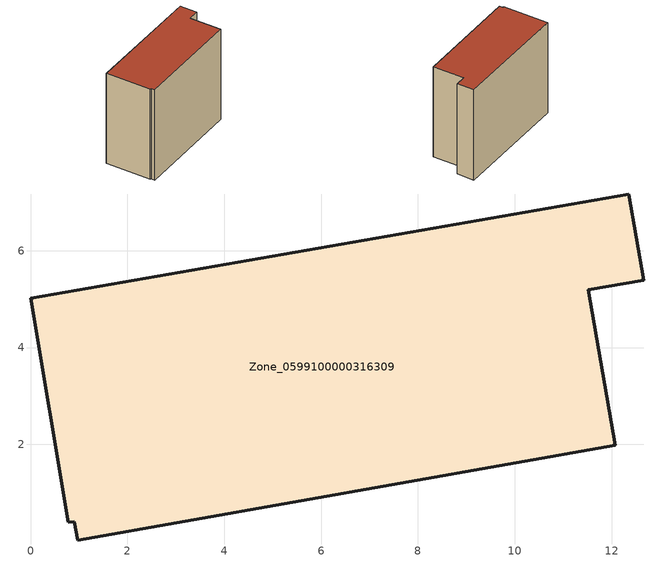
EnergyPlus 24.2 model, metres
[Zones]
Zone_0599100000316309
 floor ground (C_G): 0.91,0.4 0.78,0.4 0,5.02 12.35,7.17 12.67,5.39 11.52,5.19 12.08,1.98 0.98,0.03 z0
 wall outside (C_F): 12.35,7.17 0,5.02 0.78,0.4 0.91,0.4 0.98,0.03 12.08,1.98 11.52,5.19 12.67,5.39 12.35,7.17 z0:9.98
 roof outside (C_R): 0.91,0.4 0.98,0.03 12.08,1.98 11.52,5.19 12.67,5.39 12.35,7.17 0,5.02 0.78,0.4 z9.98
[BUILDING]
Pand.0599100000316309: North Axis=0; Terrain=City; Loads Convergence Tolerance Value=0.04; Temperature Convergence Tolerance Value=0.4; Solar Distribution=FullExterior; Maximum Number of Warmup Days=25; Minimum Number of Warmup Days=1
[Site:Location]
Rotterdam.The.Hague.AP_ZH_NLD Design_Conditions: Latitude=51.96; Longitude=4.45; Time Zone=1; Elevation=-4.5
[SITE:GROUNDTEMPERATURE:BUILDINGSURFACE]
18, 18, 18, 18, 18, 18, 18, 18, 18, 18, 18, 18
[MATERIAL] Thermal Absorptance=0.9; Solar Absorptance=0.7; Visible Absorptance=0.7
Name | Roughness | Thickness | Conductivity | Density | Specific Heat
G.TI.1946 | MediumSmooth | 0.15 | 1 | 540 | 1210
F.TI.1946 | Rough | 0.3 | 0.857143 | 1920 | 840
R.TI.1946 | MediumRough | 0.2 | 0.1 | 1500 | 1000
[CONSTRUCTION]
C_G: G.TI.1946
C_F: F.TI.1946
C_R: R.TI.1946
[ZONE]
Zone_0599100000316309: Type=1; Multiplier=1; Ceiling Height=Autocalculate; Volume=Autocalculate; Floor Area=autocalculate; Part of Total Floor Area=Yes
[ZONEINFILTRATION:DESIGNFLOWRATE]
Infil_Zone_0599100000316309: Zone or ZoneList or Space or SpaceList=Zone_0599100000316309; Schedule=AlwaysOn; Design Flow Rate Calculation Method=Flow/Area; Flow Rate per Floor Area=0.003; Constant Term Coefficient=1; Temperature Term Coefficient=0; Velocity Term Coefficient=0; Velocity Squared Term Coefficient=0
[HVACTEMPLATE:ZONE:IDEALLOADSAIRSYSTEM]
Zone_0599100000316309: Maximum Heating Supply Air Temperature=50; Minimum Cooling Supply Air Temperature=13; Maximum Heating Supply Air Humidity Ratio=0.0156; Minimum Cooling Supply Air Humidity Ratio=0.0077; Heating Limit=NoLimit; Cooling Limit=NoLimit; Dehumidification Control Type=ConstantSensibleHeatRatio; Cooling Sensible Heat Ratio=0.7; Dehumidification Setpoint=60; Humidification Control Type=None; Humidification Setpoint=30; Outdoor Air Method=None; Outdoor Air Flow Rate per Person=0.00944; Outdoor Air Flow Rate per Zone Floor Area=0; Outdoor Air Flow Rate per Zone=0; Demand Controlled Ventilation Type=None; Outdoor Air Economizer Type=NoEconomizer; Heat Recovery Type=None; Sensible Heat Recovery Effectiveness=0.7; Latent Heat Recovery Effectiveness=0.65
[ZONECONTROL:THERMOSTAT]
ThermostatControl_Zone_0599100000316309: Zone or ZoneList=Zone_0599100000316309; Control Type Schedule=DualSetpointControlType; Control 1=Thermostat_Zone_0599100000316309; Temperature Difference Between Cutout And Setpoint=0
[THERMOSTATSETPOINT:DUALSETPOINT]
Thermostat_Zone_0599100000316309: Heating Setpoint Temperature Schedule=HeatingSetpoint_Zone_0599100000316309; Cooling Setpoint Temperature Schedule=CoolingSetpoint_Zone_0599100000316309
[SCHEDULE:COMPACT]
HeatingSetpoint_Zone_0599100000316309: Through: 12/31, For: AllDays, Until: 24:00, 21
CoolingSetpoint_Zone_0599100000316309: Through: 12/31, For: AllDays, Until: 24:00, 24
DualSetpointControlType: Through: 12/31, For: AllDays, Until: 24:00, 4
AlwaysOn: Through: 12/31, For: AllDays, Until: 24:00, 1
